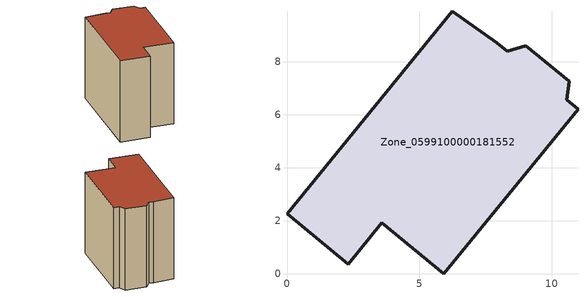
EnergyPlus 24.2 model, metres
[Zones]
Zone_0599100000181552
 floor ground (C_G): 10.57,6.56 10.99,6.21 5.92,0 3.59,1.91 2.32,0.36 0,2.26 6.24,9.9 7.93,8.72 8.32,8.4 9.03,8.61 10.66,7.26 z0
 wall outside (C_F): 6.24,9.9 0,2.26 2.32,0.36 3.59,1.91 5.92,0 10.99,6.21 10.57,6.56 10.66,7.26 9.03,8.61 8.32,8.4 7.93,8.72 6.24,9.9 z0:8.4
 roof outside (C_R): 7.93,8.72 6.24,9.9 0,2.26 2.32,0.36 3.59,1.91 5.92,0 10.99,6.21 10.57,6.56 10.66,7.26 9.03,8.61 8.32,8.4 z8.4
[BUILDING]
Pand.0599100000181552: North Axis=0; Terrain=City; Loads Convergence Tolerance Value=0.04; Temperature Convergence Tolerance Value=0.4; Solar Distribution=FullExterior; Maximum Number of Warmup Days=25; Minimum Number of Warmup Days=1
[Site:Location]
Rotterdam.The.Hague.AP_ZH_NLD Design_Conditions: Latitude=51.96; Longitude=4.45; Time Zone=1; Elevation=-4.5
[SITE:GROUNDTEMPERATURE:BUILDINGSURFACE]
18, 18, 18, 18, 18, 18, 18, 18, 18, 18, 18, 18
[MATERIAL] Thermal Absorptance=0.9; Solar Absorptance=0.7; Visible Absorptance=0.7
Name | Roughness | Thickness | Conductivity | Density | Specific Heat
G.TI.1946-1964 | MediumSmooth | 0.15 | 1 | 540 | 1210
F.TI.1946-1964 | Rough | 0.3 | 0.857143 | 1920 | 840
R.TI.1946-1964 | MediumRough | 0.2 | 0.277778 | 1500 | 1000
[CONSTRUCTION]
C_G: G.TI.1946-1964
C_F: F.TI.1946-1964
C_R: R.TI.1946-1964
[ZONE]
Zone_0599100000181552: Type=1; Multiplier=1; Ceiling Height=Autocalculate; Volume=Autocalculate; Floor Area=autocalculate; Part of Total Floor Area=Yes
[ZONEINFILTRATION:DESIGNFLOWRATE]
Infil_Zone_0599100000181552: Zone or ZoneList or Space or SpaceList=Zone_0599100000181552; Schedule=AlwaysOn; Design Flow Rate Calculation Method=Flow/Area; Flow Rate per Floor Area=0.003; Constant Term Coefficient=1; Temperature Term Coefficient=0; Velocity Term Coefficient=0; Velocity Squared Term Coefficient=0
[HVACTEMPLATE:ZONE:IDEALLOADSAIRSYSTEM]
Zone_0599100000181552: Maximum Heating Supply Air Temperature=50; Minimum Cooling Supply Air Temperature=13; Maximum Heating Supply Air Humidity Ratio=0.0156; Minimum Cooling Supply Air Humidity Ratio=0.0077; Heating Limit=NoLimit; Cooling Limit=NoLimit; Dehumidification Control Type=ConstantSensibleHeatRatio; Cooling Sensible Heat Ratio=0.7; Dehumidification Setpoint=60; Humidification Control Type=None; Humidification Setpoint=30; Outdoor Air Method=None; Outdoor Air Flow Rate per Person=0.00944; Outdoor Air Flow Rate per Zone Floor Area=0; Outdoor Air Flow Rate per Zone=0; Demand Controlled Ventilation Type=None; Outdoor Air Economizer Type=NoEconomizer; Heat Recovery Type=None; Sensible Heat Recovery Effectiveness=0.7; Latent Heat Recovery Effectiveness=0.65
[ZONECONTROL:THERMOSTAT]
ThermostatControl_Zone_0599100000181552: Zone or ZoneList=Zone_0599100000181552; Control Type Schedule=DualSetpointControlType; Control 1=Thermostat_Zone_0599100000181552; Temperature Difference Between Cutout And Setpoint=0
[THERMOSTATSETPOINT:DUALSETPOINT]
Thermostat_Zone_0599100000181552: Heating Setpoint Temperature Schedule=HeatingSetpoint_Zone_0599100000181552; Cooling Setpoint Temperature Schedule=CoolingSetpoint_Zone_0599100000181552
[SCHEDULE:COMPACT]
HeatingSetpoint_Zone_0599100000181552: Through: 12/31, For: AllDays, Until: 24:00, 21
CoolingSetpoint_Zone_0599100000181552: Through: 12/31, For: AllDays, Until: 24:00, 24
DualSetpointControlType: Through: 12/31, For: AllDays, Until: 24:00, 4
AlwaysOn: Through: 12/31, For: AllDays, Until: 24:00, 1
